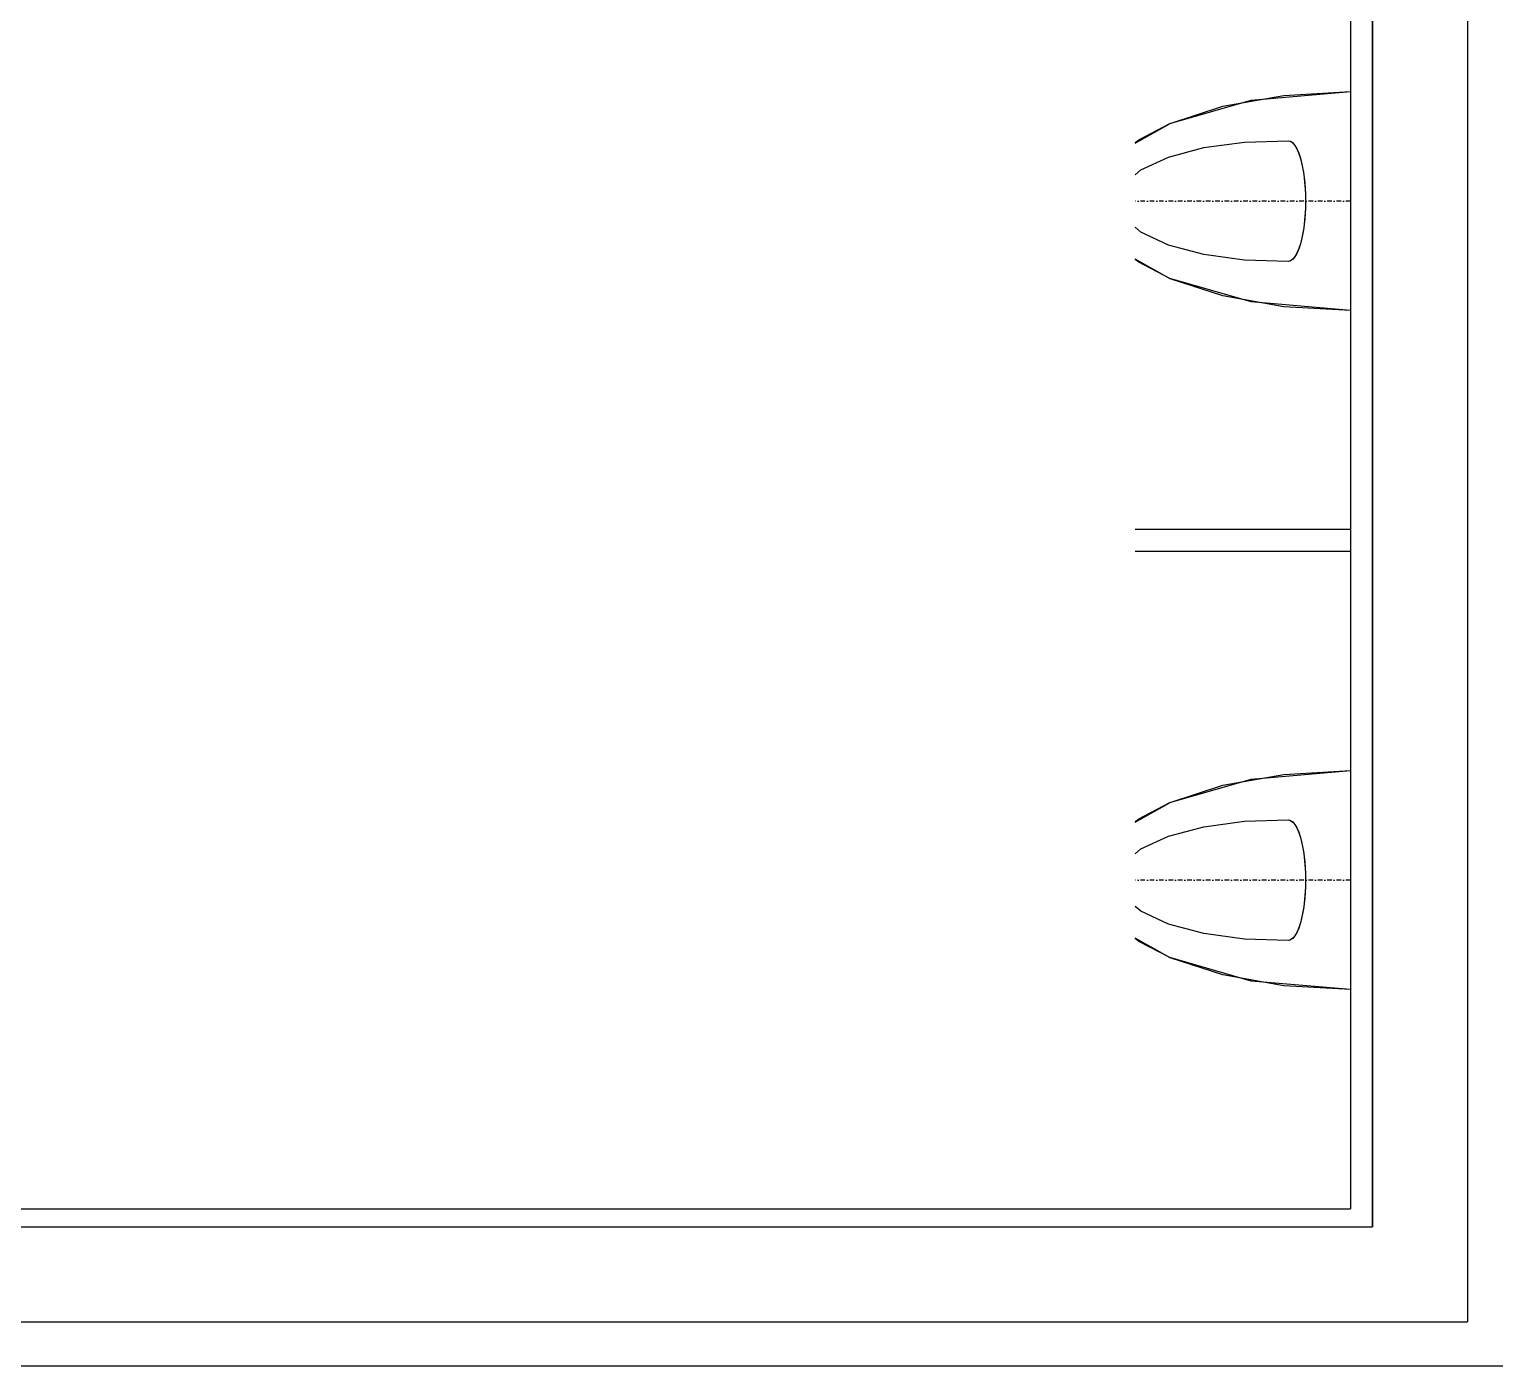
# Model space of a CAD drawing. Header units: millimetres. Extents: x 1227527 to 1253152, y -267428 to -255409.
# Drawn here: x 1235538 to 1237545, y -262399 to -260569 of the extents above; entities that cross this region are included whole.
import ezdxf

# ---------------------------------------------------------------- set-up
doc = ezdxf.new("R2010")
doc.units = ezdxf.units.MM
doc.linetypes.add('DASHDOT2', pattern=[12.7, 6.35, -3.175, 0, -3.175])
for name, color, linetype in [('Divar-komek', 7, 'Continuous'), ('Kafel', 7, 'Continuous'), ('Santexnika', 7, 'Continuous'), ('Tavan', 7, 'Continuous')]:
    doc.layers.add(name, color=color, linetype=linetype)

msp = doc.modelspace()

# ---------------------------------------------------------------- linework, layer by layer
for p, q in [((1237377.4, -262209.3), (1237377.4, -255679.1)), ((1233727.4, -262209.3), (1237377.4, -262209.3))]:
    msp.add_line(p, q)
at = {"layer": 'Divar-komek'}
for p, q in [((1237377.4, -255874.3), (1237377.4, -262209.3)), ((1237507.4, -255874.3), (1237507.4, -262339.3)), ((1233727.4, -262209.3), (1237377.4, -262209.3)), ((1233727.4, -262339.3), (1237507.4, -262339.3))]:
    msp.add_line(p, q, dxfattribs=at)
at = {"layer": 'Kafel'}
for p, q in [((1237347.4, -255704.3), (1237347.4, -262184.3)), ((1237377.4, -255874.3), (1237377.4, -262184.3)), ((1233727.4, -262184.3), (1237347.4, -262184.3))]:
    msp.add_line(p, q, dxfattribs=at)
at = {"layer": 'Santexnika'}
for p, q in [((1237347.4, -260654.3), (1237347.4, -260954.3)), ((1237347.4, -260654.3), (1237347.4, -260954.3)), ((1237347.4, -260654.3), (1237347.4, -260954.3)), ((1237347.4, -260654.3), (1237347.4, -260954.3)), ((1237347.4, -260654.3), (1237347.4, -260954.3)), ((1237347.4, -260654.3), (1237347.4, -260954.3)), ((1237347.4, -260654.3), (1237347.4, -260954.3)), ((1237347.4, -260654.3), (1237347.4, -260954.3)), ((1237347.4, -261254.3), (1237052.4, -261254.3)), ((1237347.4, -261254.3), (1237052.4, -261254.3)), ((1237347.4, -261254.3), (1237052.4, -261254.3)), ((1237347.4, -261254.3), (1237052.4, -261254.3)), ((1237347.4, -261254.3), (1237052.4, -261254.3)), ((1237347.4, -261254.3), (1237052.4, -261254.3)), ((1237347.4, -261254.3), (1237052.4, -261254.3)), ((1237347.4, -261254.3), (1237052.4, -261254.3)), ((1237347.4, -261284.3), (1237052.4, -261284.3)), ((1237347.4, -261284.3), (1237052.4, -261284.3)), ((1237347.4, -261284.3), (1237052.4, -261284.3)), ((1237347.4, -261284.3), (1237052.4, -261284.3)), ((1237347.4, -261284.3), (1237052.4, -261284.3)), ((1237347.4, -261284.3), (1237052.4, -261284.3)), ((1237347.4, -261284.3), (1237052.4, -261284.3)), ((1237347.4, -261284.3), (1237052.4, -261284.3)), ((1237347.4, -261584.3), (1237347.4, -261884.3)), ((1237347.4, -261584.3), (1237347.4, -261884.3)), ((1237347.4, -261584.3), (1237347.4, -261884.3)), ((1237347.4, -261584.3), (1237347.4, -261884.3)), ((1237347.4, -261584.3), (1237347.4, -261884.3)), ((1237347.4, -261584.3), (1237347.4, -261884.3)), ((1237347.4, -261584.3), (1237347.4, -261884.3)), ((1237347.4, -261584.3), (1237347.4, -261884.3))]:
    msp.add_line(p, q, dxfattribs=at)
at = {"layer": 'Santexnika', "color": 26, "linetype": 'DASHDOT2', "true_color": 0x791e15}
for p, q in [((1237347.4, -260804.3), (1237052.4, -260804.3)), ((1237347.4, -260804.3), (1237052.4, -260804.3)), ((1237347.4, -260804.3), (1237052.4, -260804.3)), ((1237347.4, -260804.3), (1237052.4, -260804.3)), ((1237347.4, -260804.3), (1237052.4, -260804.3)), ((1237347.4, -260804.3), (1237052.4, -260804.3)), ((1237347.4, -260804.3), (1237052.4, -260804.3)), ((1237347.4, -260804.3), (1237052.4, -260804.3)), ((1237347.4, -261734.3), (1237052.4, -261734.3)), ((1237347.4, -261734.3), (1237052.4, -261734.3)), ((1237347.4, -261734.3), (1237052.4, -261734.3)), ((1237347.4, -261734.3), (1237052.4, -261734.3)), ((1237347.4, -261734.3), (1237052.4, -261734.3)), ((1237347.4, -261734.3), (1237052.4, -261734.3)), ((1237347.4, -261734.3), (1237052.4, -261734.3)), ((1237347.4, -261734.3), (1237052.4, -261734.3))]:
    msp.add_line(p, q, dxfattribs=at)
at = {"layer": 'Santexnika'}
for points in [[(1237052.4, -260724.2), (1237057.2, -260720.4), (1237099.9, -260698.2), (1237211.2, -260666.1), (1237347.4, -260654.3)], [(1237052.4, -260724.8), (1237100.5, -260698), (1237172.4, -260674.4), (1237256.1, -260659.5), (1237347.4, -260654.3)], [(1237052.4, -260724.8), (1237100.5, -260698), (1237172.4, -260674.4), (1237256.1, -260659.5), (1237347.4, -260654.3)], [(1237052.4, -260724.8), (1237100.5, -260698), (1237172.4, -260674.4), (1237256.1, -260659.5), (1237347.4, -260654.3)], [(1237052.4, -260724.8), (1237100.5, -260698), (1237172.4, -260674.4), (1237256.1, -260659.5), (1237347.4, -260654.3)], [(1237052.4, -260724.8), (1237100.5, -260698), (1237172.4, -260674.4), (1237256.1, -260659.5), (1237347.4, -260654.3)], [(1237052.4, -260724.8), (1237100.5, -260698), (1237172.4, -260674.4), (1237256.1, -260659.5), (1237347.4, -260654.3)], [(1237052.4, -260724.8), (1237100.5, -260698), (1237172.4, -260674.4), (1237256.1, -260659.5), (1237347.4, -260654.3)], [(1237052.4, -260768.4), (1237060.2, -260761.6), (1237098.1, -260744), (1237146.3, -260731.1), (1237201.9, -260723.5), (1237261.9, -260721.7)], [(1237052.4, -260768.4), (1237060.2, -260761.6), (1237098.1, -260744), (1237146.3, -260731.1), (1237201.9, -260723.5), (1237261.9, -260721.7)], [(1237052.4, -260768.4), (1237060.2, -260761.6), (1237098.1, -260744), (1237146.3, -260731.1), (1237201.9, -260723.5), (1237261.9, -260721.7)], [(1237052.4, -260768.4), (1237060.2, -260761.6), (1237098.1, -260744), (1237146.3, -260731.1), (1237201.9, -260723.5), (1237261.9, -260721.7)], [(1237052.4, -260768.4), (1237060.2, -260761.6), (1237098.1, -260744), (1237146.3, -260731.1), (1237201.9, -260723.5), (1237261.9, -260721.7)], [(1237052.4, -260768.4), (1237060.2, -260761.6), (1237098.1, -260744), (1237146.3, -260731.1), (1237201.9, -260723.5), (1237261.9, -260721.7)], [(1237052.4, -260768.4), (1237060.2, -260761.6), (1237098.1, -260744), (1237146.3, -260731.1), (1237201.9, -260723.5), (1237261.9, -260721.7)], [(1237052.4, -260768.4), (1237060.2, -260761.6), (1237098.1, -260744), (1237146.3, -260731.1), (1237201.9, -260723.5), (1237261.9, -260721.7)], [(1237261.9, -260886.9), (1237201.9, -260885.1), (1237146.3, -260877.5), (1237098.1, -260864.6), (1237060.2, -260847), (1237052.4, -260840.2)], [(1237261.9, -260886.9), (1237201.9, -260885.1), (1237146.3, -260877.5), (1237098.1, -260864.6), (1237060.2, -260847), (1237052.4, -260840.2)], [(1237261.9, -260886.9), (1237201.9, -260885.1), (1237146.3, -260877.5), (1237098.1, -260864.6), (1237060.2, -260847), (1237052.4, -260840.2)], [(1237261.9, -260886.9), (1237201.9, -260885.1), (1237146.3, -260877.5), (1237098.1, -260864.6), (1237060.2, -260847), (1237052.4, -260840.2)], [(1237261.9, -260886.9), (1237201.9, -260885.1), (1237146.3, -260877.5), (1237098.1, -260864.6), (1237060.2, -260847), (1237052.4, -260840.2)], [(1237261.9, -260886.9), (1237201.9, -260885.1), (1237146.3, -260877.5), (1237098.1, -260864.6), (1237060.2, -260847), (1237052.4, -260840.2)], [(1237261.9, -260886.9), (1237201.9, -260885.1), (1237146.3, -260877.5), (1237098.1, -260864.6), (1237060.2, -260847), (1237052.4, -260840.2)], [(1237261.9, -260886.9), (1237201.9, -260885.1), (1237146.3, -260877.5), (1237098.1, -260864.6), (1237060.2, -260847), (1237052.4, -260840.2)], [(1237347.4, -260954.3), (1237256.1, -260949.1), (1237172.4, -260934.2), (1237100.5, -260910.6), (1237052.4, -260883.8)], [(1237347.4, -260954.3), (1237256.1, -260949.1), (1237172.4, -260934.2), (1237100.5, -260910.6), (1237052.4, -260883.8)], [(1237347.4, -260954.3), (1237256.1, -260949.1), (1237172.4, -260934.2), (1237100.5, -260910.6), (1237052.4, -260883.8)], [(1237347.4, -260954.3), (1237256.1, -260949.1), (1237172.4, -260934.2), (1237100.5, -260910.6), (1237052.4, -260883.8)], [(1237347.4, -260954.3), (1237256.1, -260949.1), (1237172.4, -260934.2), (1237100.5, -260910.6), (1237052.4, -260883.8)], [(1237347.4, -260954.3), (1237256.1, -260949.1), (1237172.4, -260934.2), (1237100.5, -260910.6), (1237052.4, -260883.8)], [(1237347.4, -260954.3), (1237256.1, -260949.1), (1237172.4, -260934.2), (1237100.5, -260910.6), (1237052.4, -260883.8)], [(1237347.4, -260954.3), (1237211.2, -260942.5), (1237099.9, -260910.4), (1237057.2, -260888.2), (1237052.4, -260884.4)], [(1237052.4, -261654.2), (1237057.2, -261650.4), (1237099.9, -261628.2), (1237211.2, -261596.1), (1237347.4, -261584.3)], [(1237052.4, -261654.8), (1237100.5, -261628), (1237172.4, -261604.4), (1237256.1, -261589.5), (1237347.4, -261584.3)], [(1237052.4, -261654.8), (1237100.5, -261628), (1237172.4, -261604.4), (1237256.1, -261589.5), (1237347.4, -261584.3)], [(1237052.4, -261654.8), (1237100.5, -261628), (1237172.4, -261604.4), (1237256.1, -261589.5), (1237347.4, -261584.3)], [(1237052.4, -261654.8), (1237100.5, -261628), (1237172.4, -261604.4), (1237256.1, -261589.5), (1237347.4, -261584.3)], [(1237052.4, -261654.8), (1237100.5, -261628), (1237172.4, -261604.4), (1237256.1, -261589.5), (1237347.4, -261584.3)], [(1237052.4, -261654.8), (1237100.5, -261628), (1237172.4, -261604.4), (1237256.1, -261589.5), (1237347.4, -261584.3)], [(1237052.4, -261654.8), (1237100.5, -261628), (1237172.4, -261604.4), (1237256.1, -261589.5), (1237347.4, -261584.3)], [(1237052.4, -261698.4), (1237060.2, -261691.6), (1237098.1, -261674), (1237146.3, -261661.1), (1237201.9, -261653.5), (1237261.9, -261651.7)], [(1237052.4, -261698.4), (1237060.2, -261691.6), (1237098.1, -261674), (1237146.3, -261661.1), (1237201.9, -261653.5), (1237261.9, -261651.7)], [(1237052.4, -261698.4), (1237060.2, -261691.6), (1237098.1, -261674), (1237146.3, -261661.1), (1237201.9, -261653.5), (1237261.9, -261651.7)], [(1237052.4, -261698.4), (1237060.2, -261691.6), (1237098.1, -261674), (1237146.3, -261661.1), (1237201.9, -261653.5), (1237261.9, -261651.7)], [(1237052.4, -261698.4), (1237060.2, -261691.6), (1237098.1, -261674), (1237146.3, -261661.1), (1237201.9, -261653.5), (1237261.9, -261651.7)], [(1237052.4, -261698.4), (1237060.2, -261691.6), (1237098.1, -261674), (1237146.3, -261661.1), (1237201.9, -261653.5), (1237261.9, -261651.7)], [(1237052.4, -261698.4), (1237060.2, -261691.6), (1237098.1, -261674), (1237146.3, -261661.1), (1237201.9, -261653.5), (1237261.9, -261651.7)], [(1237052.4, -261698.4), (1237060.2, -261691.6), (1237098.1, -261674), (1237146.3, -261661.1), (1237201.9, -261653.5), (1237261.9, -261651.7)], [(1237261.9, -261816.9), (1237201.9, -261815.1), (1237146.3, -261807.5), (1237098.1, -261794.6), (1237060.2, -261777), (1237052.4, -261770.2)], [(1237261.9, -261816.9), (1237201.9, -261815.1), (1237146.3, -261807.5), (1237098.1, -261794.6), (1237060.2, -261777), (1237052.4, -261770.2)], [(1237261.9, -261816.9), (1237201.9, -261815.1), (1237146.3, -261807.5), (1237098.1, -261794.6), (1237060.2, -261777), (1237052.4, -261770.2)], [(1237261.9, -261816.9), (1237201.9, -261815.1), (1237146.3, -261807.5), (1237098.1, -261794.6), (1237060.2, -261777), (1237052.4, -261770.2)], [(1237261.9, -261816.9), (1237201.9, -261815.1), (1237146.3, -261807.5), (1237098.1, -261794.6), (1237060.2, -261777), (1237052.4, -261770.2)], [(1237261.9, -261816.9), (1237201.9, -261815.1), (1237146.3, -261807.5), (1237098.1, -261794.6), (1237060.2, -261777), (1237052.4, -261770.2)], [(1237261.9, -261816.9), (1237201.9, -261815.1), (1237146.3, -261807.5), (1237098.1, -261794.6), (1237060.2, -261777), (1237052.4, -261770.2)], [(1237261.9, -261816.9), (1237201.9, -261815.1), (1237146.3, -261807.5), (1237098.1, -261794.6), (1237060.2, -261777), (1237052.4, -261770.2)], [(1237347.4, -261884.3), (1237256.1, -261879.1), (1237172.4, -261864.2), (1237100.5, -261840.6), (1237052.4, -261813.8)], [(1237347.4, -261884.3), (1237256.1, -261879.1), (1237172.4, -261864.2), (1237100.5, -261840.6), (1237052.4, -261813.8)], [(1237347.4, -261884.3), (1237256.1, -261879.1), (1237172.4, -261864.2), (1237100.5, -261840.6), (1237052.4, -261813.8)], [(1237347.4, -261884.3), (1237256.1, -261879.1), (1237172.4, -261864.2), (1237100.5, -261840.6), (1237052.4, -261813.8)], [(1237347.4, -261884.3), (1237256.1, -261879.1), (1237172.4, -261864.2), (1237100.5, -261840.6), (1237052.4, -261813.8)], [(1237347.4, -261884.3), (1237256.1, -261879.1), (1237172.4, -261864.2), (1237100.5, -261840.6), (1237052.4, -261813.8)], [(1237347.4, -261884.3), (1237256.1, -261879.1), (1237172.4, -261864.2), (1237100.5, -261840.6), (1237052.4, -261813.8)], [(1237347.4, -261884.3), (1237211.2, -261872.5), (1237099.9, -261840.4), (1237057.2, -261818.2), (1237052.4, -261814.4)]]:
    msp.add_lwpolyline(points, dxfattribs=at)
at = {"layer": 'Santexnika', "extrusion": (0, 0, -1)}
for centre, major_axis, start_param, end_param in [((1237261.9, -260804.3), (0, -82.6), 3.141593, 0), ((1237261.9, -260804.3), (0, 82.6), 6.283185, 3.141593), ((1237261.9, -260804.3), (0, 82.6), 6.283185, 3.141593), ((1237261.9, -260804.3), (0, 82.6), 6.283185, 3.141593), ((1237261.9, -260804.3), (0, 82.6), 6.283185, 3.141593), ((1237261.9, -260804.3), (0, 82.6), 6.283185, 3.141593), ((1237261.9, -260804.3), (0, 82.6), 6.283185, 3.141593), ((1237261.9, -260804.3), (0, 82.6), 6.283185, 3.141593), ((1237261.9, -261734.3), (0, -82.6), 3.141593, 0), ((1237261.9, -261734.3), (0, 82.6), 6.283185, 3.141593), ((1237261.9, -261734.3), (0, 82.6), 6.283185, 3.141593), ((1237261.9, -261734.3), (0, 82.6), 6.283185, 3.141593), ((1237261.9, -261734.3), (0, 82.6), 6.283185, 3.141593), ((1237261.9, -261734.3), (0, 82.6), 6.283185, 3.141593), ((1237261.9, -261734.3), (0, 82.6), 6.283185, 3.141593), ((1237261.9, -261734.3), (0, 82.6), 6.283185, 3.141593)]:
    msp.add_ellipse(centre, major_axis=major_axis, ratio=0.28758, start_param=start_param, end_param=end_param, dxfattribs=at)
at = {"layer": 'Tavan'}
msp.add_line((1233727.4, -262399.3), (1237592.4, -262399.3), dxfattribs=at)

doc.saveas('drawing.dxf')
